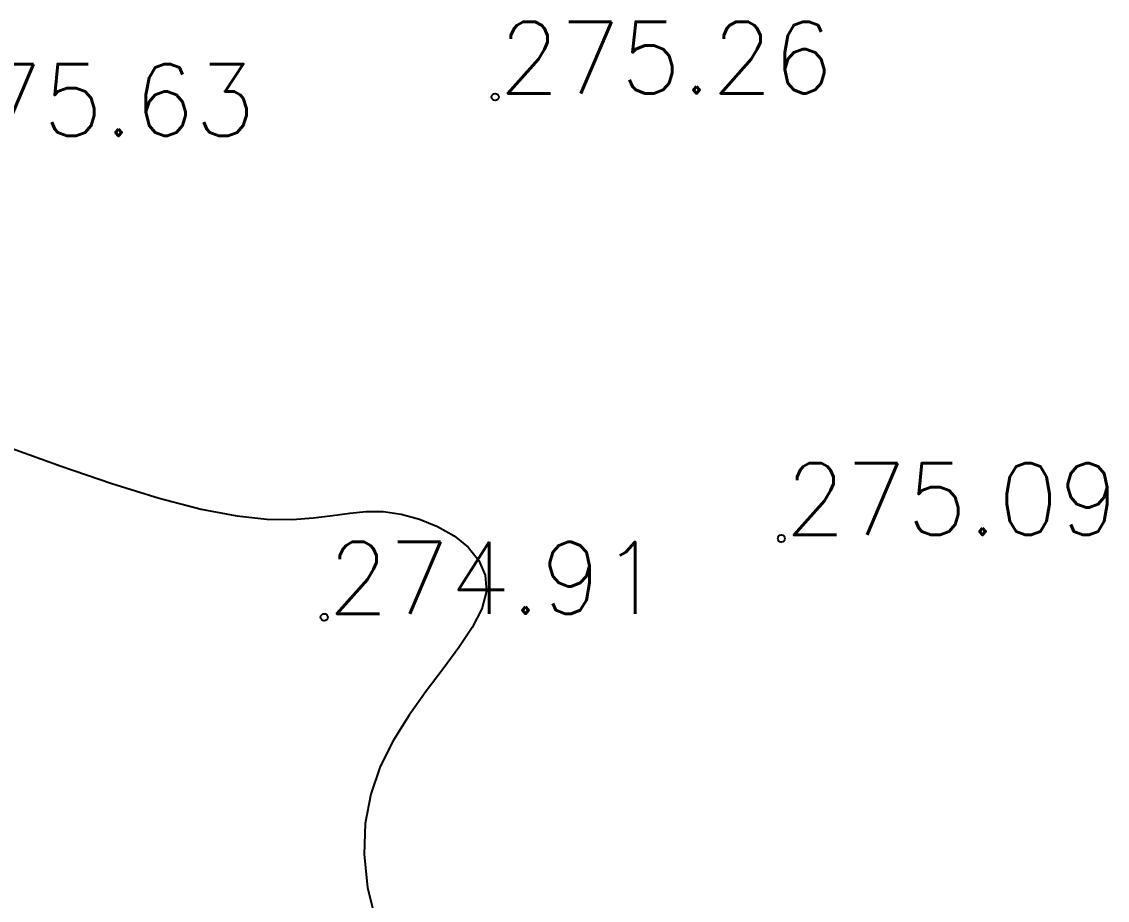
# Model space of a CAD drawing. Extents: x 524954 to 526204, y 9523489 to 9524010.
# Drawn here: x 525448.6 to 525463.75, y 9523635.68 to 9523647.93 of the extents above; entities that cross this region are included whole.
import ezdxf

# ---------------------------------------------------------------- set-up
doc = ezdxf.new("R2010")
doc.units = 0
doc.header["$PDMODE"] = 33
doc.header["$PDSIZE"] = 0.1
for name, color, linetype in [('CN_05_00', 6, 'Continuous'), ('TopoAlt', 3, 'Continuous'), ('TOPOJIS', 7, 'Continuous')]:
    doc.layers.add(name, color=color, linetype=linetype)
doc.styles.add('Simplex 1.0', font='Simplex.shx', dxfattribs={"width": 0.99, "height": 1})

# ---------------------------------------------------------------- blocks, each defined once
blk = doc.blocks.new('TCPOINT M')
at = {"color": 0}
blk.add_point((0, 0), dxfattribs=at)
at = {"layer": 'TopoAlt', "style": 'Simplex 1.0', "width": 0.99}
blk.add_attdef('ALT', (0.15, 0.15), '', height=1, dxfattribs=at)

msp = doc.modelspace()

# ---------------------------------------------------------------- linework, layer by layer
at = {"layer": 'CN_05_00', "elevation": 275, "flags": 128}
msp.add_lwpolyline([(525448.417, 9523641.996), (525449.152, 9523641.73), (525449.86, 9523641.488), (525450.519, 9523641.284), (525451.105, 9523641.131), (525451.603, 9523641.036), (525452.021, 9523640.993), (525452.373, 9523640.987), (525452.674, 9523641.008), (525452.937, 9523641.041), (525453.177, 9523641.076), (525453.407, 9523641.099), (525453.644, 9523641.097), (525453.895, 9523641.062), (525454.152, 9523640.992), (525454.403, 9523640.89), (525454.633, 9523640.758), (525454.83, 9523640.6), (525454.979, 9523640.416), (525455.069, 9523640.211), (525455.086, 9523639.985), (525455.021, 9523639.741), (525454.887, 9523639.48), (525454.701, 9523639.201), (525454.48, 9523638.905), (525454.243, 9523638.59), (525454.006, 9523638.258), (525453.787, 9523637.908), (525453.603, 9523637.54), (525453.47, 9523637.154), (525453.393, 9523636.746), (525453.378, 9523636.314), (525453.427, 9523635.855), (525453.547, 9523635.366)], dxfattribs=at)

# ---------------------------------------------------------------- block references
at = {"layer": 'TOPOJIS'}
ref = msp.add_blockref('TCPOINT M', (525455.207, 9523646.88, 275.26), dxfattribs=at)
ref.add_attrib('ALT', '275.26', (525455.257, 9523646.93, 275.26), dxfattribs={"layer": 'TopoAlt', "height": 1, "style": 'Simplex 1.0', "width": 0.99})
ref = msp.add_blockref('TCPOINT M', (525447.146, 9523646.288, 275.63), dxfattribs=at)
ref.add_attrib('ALT', '275.63', (525447.196, 9523646.338, 275.63), dxfattribs={"layer": 'TopoAlt', "height": 1, "style": 'Simplex 1.0', "width": 0.99})
ref = msp.add_blockref('TCPOINT M', (525459.198, 9523640.722, 275.09), dxfattribs=at)
ref.add_attrib('ALT', '275.09', (525459.248, 9523640.772, 275.09), dxfattribs={"layer": 'TopoAlt', "height": 1, "style": 'Simplex 1.0', "width": 0.99})
ref = msp.add_blockref('TCPOINT M', (525452.822, 9523639.623, 274.91), dxfattribs=at)
ref.add_attrib('ALT', '274.91', (525452.872, 9523639.673, 274.91), dxfattribs={"layer": 'TopoAlt', "height": 1, "style": 'Simplex 1.0', "width": 0.99})

doc.saveas('drawing.dxf')
